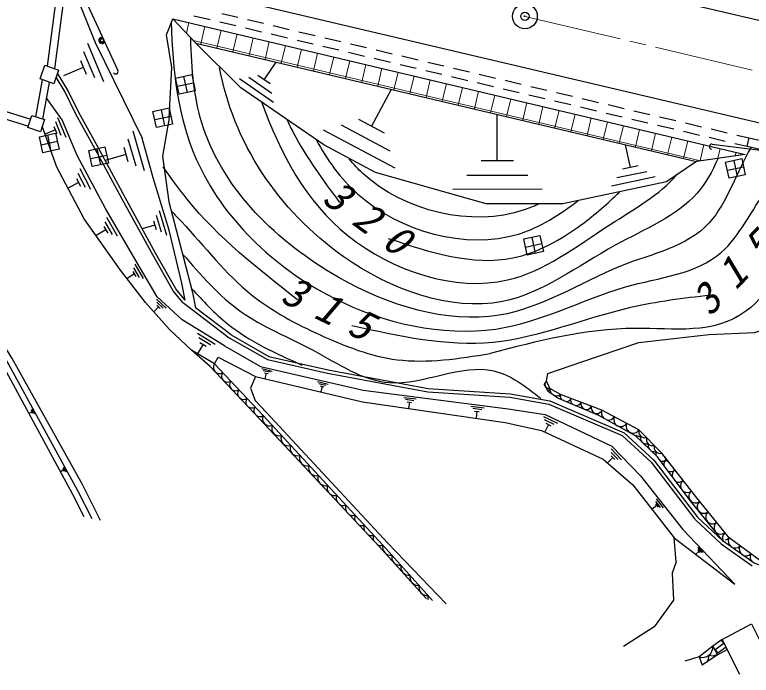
# Model space of a CAD drawing. Units: millimetres at full size, sheet at 1:1000; details may follow other scales. Extents: x 40000 to 680000, y 20000 to 380000.
# Drawn here: x 335888 to 380412, y 259197 to 299156 of the extents above; entities that cross this region are included whole.
import ezdxf

# ---------------------------------------------------------------- set-up
doc = ezdxf.new("R2010")
doc.units = ezdxf.units.MM
doc.header["$LTSCALE"] = 1000
doc.header["$PDMODE"] = 32
doc.header["$PDSIZE"] = 500
doc.linetypes.add('CHAIN', pattern=[18.5, 12, -1.5, 3.5, -1.5])
for name, color, linetype, lineweight in [('M-BGD', 7, 'Continuous', 25), ('M-BMK', 2, 'CHAIN', 13), ('M-BMK-SRVR', 3, 'Continuous', 25), ('M-STR-HTXT', 7, 'Continuous', 13), ('M-STR-STRC', 7, 'Continuous', 25)]:
    doc.layers.add(name, color=color, linetype=linetype, lineweight=lineweight)
doc.styles.add('ＭＳ ゴシック', font='')
doc.styles.get('ＭＳ ゴシック').set_extended_font_data('MS Gothic')

msp = doc.modelspace()

# ---------------------------------------------------------------- linework, layer by layer
at = {"layer": 'M-BGD'}
for p, q in [((337874, 296037), (338492, 300840)), ((338923, 300739), (338298, 295887)), ((348397, 299234), (349370, 299004)), ((345441, 298915), (346835, 297444)), ((345441, 298915), (380035, 290707)), ((346723, 299095), (347697, 298865)), ((349954, 298866), (350927, 298637)), ((348281, 298727), (349254, 298497)), ((349838, 298360), (350811, 298130)), ((351511, 298499), (352484, 298269)), ((351395, 297992), (352368, 297762)), ((353068, 298131), (354042, 297901)), ((340287, 297431), (341255, 295125)), ((346835, 297444), (349555, 294741)), ((352952, 297624), (353925, 297394)), ((354626, 297763), (355599, 297533)), ((354509, 297256), (355482, 297026)), ((356183, 297395), (357156, 297165)), ((357740, 297028), (358713, 296798)), ((340731, 295339), (340073, 296907)), ((356066, 296888), (357040, 296659)), ((359297, 296660), (360270, 296430)), ((339859, 296383), (340207, 295553)), ((350963, 295225), (351701, 296295)), ((357623, 296521), (358597, 296291)), ((359181, 296153), (360154, 295923)), ((360854, 296292), (361827, 296062)), ((340033, 295968), (338835, 295465)), ((360738, 295785), (361711, 295555)), ((362411, 295924), (363385, 295694)), ((337173, 292980), (337575, 295214)), ((346099, 295427), (346311, 294449)), ((351537, 293856), (349479, 295277)), ((350036, 295379), (351435, 294413)), ((351333, 294969), (350592, 295481)), ((362295, 295417), (363268, 295187)), ((363968, 295556), (364942, 295327)), ((337595, 292842), (337996, 295065)), ((345717, 294832), (346694, 295044)), ((363852, 295050), (364825, 294820)), ((365526, 295189), (366499, 294959)), ((367083, 294821), (368056, 294591)), ((357462, 292400), (358659, 294649)), ((365409, 294682), (366382, 294452)), ((366966, 294314), (367940, 294084)), ((368640, 294453), (369613, 294223)), ((368524, 293946), (369497, 293716)), ((370197, 294085), (371170, 293855)), ((370081, 293578), (371054, 293349)), ((371754, 293717), (372727, 293488)), ((344348, 292815), (345326, 293027)), ((344731, 293410), (344943, 292433)), ((365060, 290314), (365052, 293122)), ((371638, 293211), (372611, 292981)), ((373311, 293350), (374285, 293120)), ((374869, 292982), (375842, 292752)), ((338704, 291857), (338366, 292674)), ((338478, 292946), (338976, 291745)), ((358240, 291985), (356683, 292814)), ((373195, 292843), (374168, 292613)), ((376426, 292614), (377399, 292384)), ((338343, 292186), (337718, 291927)), ((338253, 292402), (338432, 291970)), ((343026, 292125), (343717, 289723)), ((358887, 289864), (354562, 292168)), ((355623, 292491), (358564, 290925)), ((374752, 292475), (375725, 292245)), ((376309, 292107), (377283, 291877)), ((377983, 292246), (378956, 292017)), ((337869, 291885), (338080, 290908)), ((377867, 291740), (378840, 291510)), ((379540, 291879), (380279, 291704)), ((337486, 291290), (338463, 291502)), ((343222, 289997), (342752, 291630)), ((373104, 289915), (372815, 291289)), ((379424, 291372), (380165, 291197)), ((340853, 291053), (341064, 290076)), ((342478, 291135), (342727, 290271)), ((340470, 290459), (341447, 290670)), ((342602, 290703), (341353, 290344)), ((366032, 290317), (364088, 290311)), ((380035, 290707), (377093, 290285)), ((379348, 290344), (379560, 289367)), ((373580, 290015), (372629, 289815)), ((378965, 289750), (379943, 289961)), ((340172, 288703), (339722, 289542)), ((339814, 289846), (340475, 288611)), ((363227, 289444), (366899, 289456)), ((372295, 289304), (374091, 289682)), ((339749, 289017), (339108, 288673)), ((339630, 289239), (339868, 288795)), ((374603, 289348), (371961, 288792)), ((367766, 288594), (362366, 288577)), ((344614, 287313), (345060, 285828)), ((341428, 286908), (342082, 285785)), ((344751, 285994), (344448, 287004)), ((341278, 286339), (341513, 285935)), ((341798, 285860), (341353, 286624)), ((344362, 286428), (343590, 286196)), ((344282, 286695), (344442, 286160)), ((341395, 286137), (340811, 285797)), ((367145, 285699), (367357, 284722)), ((366762, 285104), (367740, 285316)), ((343145, 284065), (343653, 283204)), ((343032, 283627), (343215, 283317)), ((343434, 283260), (343088, 283846)), ((343123, 283472), (342675, 283207)), ((344463, 281948), (345048, 281403)), ((344581, 281488), (344297, 281184)), ((344867, 281396), (344469, 281767)), ((344476, 281586), (344686, 281390)), ((346036, 281761), (346690, 281268)), ((348962, 279782), (346811, 281427)), ((348569, 279126), (346002, 280697)), ((346581, 278870), (345245, 280114)), ((346945, 279884), (348011, 279231)), ((347269, 279216), (346930, 278662)), ((347736, 279165), (347011, 279609)), ((347077, 279334), (347461, 279099)), ((347967, 278033), (346581, 278870)), ((350822, 277749), (351456, 277601)), ((351331, 277524), (350900, 277624)), ((350978, 277499), (351206, 277446)), ((351092, 277472), (351015, 277143)), ((354193, 276959), (354827, 276812)), ((368031, 277000), (367892, 276814)), ((354702, 276734), (354271, 276834)), ((354349, 276709), (354577, 276656)), ((354463, 276683), (354386, 276353)), ((359404, 276007), (360148, 275913)), ((360014, 275809), (359508, 275873)), ((359612, 275739), (359880, 275705)), ((359746, 275722), (359697, 275335)), ((336872, 275173), (336932, 275063)), ((337008, 275041), (336894, 275249)), ((336916, 275325), (337084, 275018)), ((363466, 275469), (364260, 275368)), ((364116, 275257), (363577, 275326)), ((363688, 275182), (363973, 275146)), ((363830, 275164), (363778, 274752)), ((336902, 275118), (336742, 275031)), ((367849, 274847), (368708, 274440)), ((368505, 274368), (367921, 274645)), ((368148, 274369), (367937, 273922)), ((367994, 274442), (368303, 274296)), ((372367, 272242), (371943, 272683)), ((371948, 272887), (372571, 272237)), ((372051, 272363), (371713, 272039)), ((371939, 272480), (372163, 272246)), ((338816, 271601), (338657, 271514)), ((338786, 271656), (338847, 271546)), ((338923, 271523), (338808, 271732)), ((338831, 271808), (338999, 271501)), ((374656, 269875), (375089, 269325)), ((374697, 269462), (374411, 269236)), ((374619, 269561), (374775, 269363)), ((374932, 269344), (374637, 269718)), ((377153, 268769), (378719, 267308)), ((375875, 266057), (375757, 267511)), ((375757, 267511), (379425, 264713)), ((377183, 266737), (377295, 266619)), ((377397, 266617), (377186, 266838)), ((377188, 266940), (377499, 266615)), ((377239, 266678), (377070, 266516)), ((378655, 261355), (378090, 260949)), ((378090, 260949), (378363, 260430)), ((378770, 261130), (378207, 260726)), ((378598, 261314), (378744, 261111)), ((379729, 259251), (378655, 261355)), ((378236, 260746), (378382, 260543)), ((378885, 260904), (378325, 260502)), ((378363, 260430), (378962, 260753)), ((377269, 260310), (377449, 259800)), ((378363, 260430), (377452, 259799))]:
    msp.add_line(p, q, dxfattribs=at)
for points in [[(274550, 308908), (280574, 307625), (288405, 305740), (296125, 303622), (307697, 300118), (315177, 297755), (316984, 299099), (326553, 296033), (336852, 292832)], [(274503, 308468), (280476, 307196), (288296, 305313), (296003, 303199), (307567, 299698), (315259, 297267), (317065, 298611), (326421, 295614), (336715, 292414)], [(339150, 300798), (339664, 300192), (340741, 297484), (343585, 291691)], [(345217, 292914), (345387, 295961), (345054, 297933), (345441, 298915)], [(346835, 297444), (377093, 290285), (375279, 289040), (369016, 287722), (364386, 287708), (357687, 289618), (354570, 291278), (349555, 294741)], [(346036, 281761), (345467, 282460), (344232, 284635), (342379, 288003), (340727, 291063), (339582, 293146), (338914, 294503), (338386, 295378)], [(346191, 281887), (345633, 282573), (344407, 284732), (342554, 288098), (340902, 291159), (339760, 293238), (339089, 294599), (338473, 295622)], [(346002, 280697), (344496, 282100), (343291, 284142), (341369, 287441), (339655, 290641), (338764, 292791), (337821, 294093)], [(345217, 292914), (344828, 290599), (345197, 287828), (346099, 284446), (346626, 282345), (346811, 281427)], [(345245, 280114), (343784, 281750), (342290, 283703), (340080, 286808), (338429, 289932), (337549, 292414)], [(346191, 281887), (345983, 282921), (345217, 286131), (344266, 289293), (343585, 291691)], [(378048, 291330), (382901, 290731), (401491, 286398), (406427, 285330), (425003, 280969), (441391, 277117)], [(384113, 265465), (381912, 265646), (381056, 266062), (379069, 267503), (377038, 270024), (375013, 272632), (373622, 274042), (371382, 275228), (368882, 276189), (368241, 276546), (368031, 277000), (368119, 277460), (370176, 278160), (373616, 279325), (377853, 279812), (380615, 279942), (382989, 280653), (385270, 282656), (387704, 284253)], [(333672, 280950), (335526, 277976), (339685, 270377), (340549, 268683)], [(341072, 268557), (340014, 270690), (335727, 278367), (333857, 281376)], [(346690, 281268), (348851, 279615), (351175, 278292), (354796, 277471), (360857, 276347), (365816, 276026), (368179, 275607), (372616, 273702), (374365, 272079), (377004, 268634)], [(333455, 280599), (335250, 277794), (339388, 270149), (340058, 268801)], [(348962, 279782), (351248, 278481), (354836, 277667), (360882, 276546), (365840, 276225), (368237, 275800), (372727, 273873), (374514, 272214), (377153, 268769)], [(360777, 263814), (357912, 266979), (350687, 274706), (347695, 277873), (346581, 278870)], [(348569, 279126), (350751, 277874), (356942, 276436), (365706, 275321), (367946, 274977), (371979, 273066), (373713, 271259), (376269, 268014), (379425, 264713)], [(347967, 278033), (348189, 278439), (350433, 277278), (356914, 275748), (365540, 274486), (367728, 274013), (371450, 272261), (373247, 270719), (375757, 267511)], [(361152, 263723), (358141, 267074), (350899, 274904), (347967, 278033)], [(350433, 277278), (350140, 276574), (350420, 275828), (351096, 275117), (358451, 267182), (361962, 263528)], [(384110, 265267), (381903, 265497), (380577, 265980), (378719, 267308), (376722, 269779), (374739, 272404), (373407, 273686), (371205, 274911), (368711, 275959), (368136, 276372), (367892, 276814)], [(377016, 268622), (378592, 267153), (380461, 265817)], [(375875, 266057), (375623, 265367), (375707, 263741), (374532, 262132), (372697, 260944)], [(378655, 261355), (380422, 262304), (381937, 259280)], [(378090, 260949), (377269, 260310), (376386, 260056)]]:
    msp.add_lwpolyline(points, dxfattribs=at)
for points in [[(338244, 294977), (337416, 295270), (337709, 296096), (338536, 295802)], [(345822, 294343), (345611, 295321), (346588, 295533), (346800, 294555)], [(344454, 292327), (344242, 293304), (345220, 293516), (345431, 292538)], [(337440, 292082), (336687, 292328), (336926, 293060), (337679, 292815)], [(337592, 290802), (337380, 291779), (338357, 291991), (338569, 291014)], [(380279, 291704), (381412, 291449), (381294, 290924), (380161, 291179)], [(340576, 289970), (340364, 290947), (341341, 291159), (341553, 290182)], [(379071, 289261), (378860, 290238), (379837, 290450), (380049, 289473)], [(366868, 284616), (366657, 285593), (367634, 285805), (367846, 284828)]]:
    msp.add_lwpolyline(points, close=True, dxfattribs=at)
for centre, radius, start, end in [((348258, 277816), 363, 143.3516, 302.9247), ((348747, 277295), 363, 143.3516, 302.9247), ((349236, 276773), 363, 143.3516, 302.9247), ((368195, 276800), 258, 157.1733, 206.8521), ((368195, 276800), 258, 210.9335, 280.3589), ((368405, 276346), 258, 129.2545, 168.407), ((368636, 276501), 397, 173.5284, 230.2681), ((349724, 276252), 363, 143.3516, 218.1154), ((368636, 276501), 397, 238.3694, 308.1586), ((368575, 276324), 335, 310.5784, 336.2003), ((369200, 276084), 335, 161.7542, 222.3258), ((349724, 276252), 363, 228.6526, 302.9247), ((350213, 275730), 363, 143.3516, 214.2533), ((369200, 276084), 335, 272.0805, 336.2003), ((369825, 275843), 335, 161.7542, 232.9122), ((369825, 275843), 335, 261.4941, 336.2003), ((370450, 275603), 335, 161.7542, 336.2003), ((350213, 275730), 363, 232.5147, 302.9247), ((350702, 275209), 363, 143.3516, 211.5882), ((371076, 275363), 335, 161.7542, 325.2087), ((371772, 275061), 424, 156.7918, 224.3752), ((350702, 275209), 363, 235.1798, 302.9247), ((351319, 274733), 453, 157.8874, 287.6395), ((371772, 275061), 424, 257.4622, 327.4246), ((372519, 274665), 424, 156.7918, 240.5788), ((351876, 274131), 453, 157.8874, 287.6395), ((372519, 274665), 424, 241.2586, 327.4246), ((373265, 274270), 424, 156.7918, 327.4246), ((373991, 273942), 382, 164.7899, 284.4145), ((352433, 273529), 453, 157.8874, 287.6395), ((373624, 274044), 382, 238.7369, 284.4145), ((374087, 273573), 382, 164.7899, 284.4145), ((374454, 273472), 382, 164.7899, 284.4145), ((352990, 272926), 453, 157.8874, 287.6395), ((374551, 273103), 382, 164.7899, 213.928), ((374918, 273002), 382, 164.7899, 284.4145), ((353547, 272324), 453, 157.8874, 287.6395), ((374551, 273103), 382, 238.2519, 284.4145), ((375015, 272633), 382, 164.7899, 204.9452), ((375013, 272549), 405, 257.8989, 307.8324), ((375521, 271919), 405, 129.8761, 182.0499), ((375577, 272483), 405, 188.8414, 246.8184), ((354104, 271722), 453, 157.8874, 287.6395), ((375521, 271919), 405, 252.0864, 307.8324), ((376029, 271289), 405, 129.8761, 188.8671), ((376084, 271853), 405, 193.3998, 242.26), ((354661, 271119), 453, 157.8874, 222.8712), ((354661, 271119), 453, 223.2739, 287.6395), ((376029, 271289), 405, 245.2693, 307.8324), ((376536, 270658), 405, 129.8761, 197.7367), ((376592, 271223), 405, 198.953, 236.7067), ((355218, 270517), 453, 157.8874, 215.0552), ((376536, 270658), 405, 236.3997, 307.8324), ((377044, 270028), 405, 129.8761, 307.8324), ((377100, 270593), 405, 206.9319, 228.7278), ((355218, 270517), 453, 231.0899, 287.6395), ((355775, 269915), 453, 157.8874, 211.7268), ((355775, 269915), 453, 234.4183, 287.6395), ((356332, 269312), 453, 157.8874, 209.1662), ((377551, 269398), 405, 129.8761, 307.8324), ((356332, 269312), 453, 236.9789, 287.6395), ((378059, 268768), 405, 129.8761, 218.9263), ((356889, 268710), 453, 157.8874, 207.0021), ((378059, 268768), 405, 218.9485, 307.8324), ((356889, 268710), 453, 239.143, 287.6395), ((357446, 268108), 453, 157.8874, 205.0907), ((378567, 268138), 405, 129.8761, 214.5707), ((357446, 268108), 453, 241.0545, 287.6395), ((358003, 267505), 453, 157.8874, 203.3582), ((378567, 268138), 405, 223.3041, 307.8324), ((379074, 267508), 405, 129.8761, 209.3933), ((378772, 267792), 414, 282.6579, 315.7868), ((379435, 267311), 414, 152.3108, 315.7868), ((358003, 267505), 453, 242.7869, 287.6395), ((358624, 266958), 497, 166.5506, 277.3472), ((380097, 266831), 414, 152.3108, 234.2968), ((359171, 266349), 497, 166.5506, 277.3472), ((380097, 266831), 414, 234.5996, 315.7868), ((380760, 266350), 414, 152.3108, 224.9188), ((359718, 265741), 497, 166.5506, 277.3472), ((360265, 265132), 497, 166.5506, 277.3472), ((360812, 264523), 497, 166.5506, 277.3472), ((361359, 263915), 497, 166.5506, 194.6495), ((377464, 260907), 628, 251.9288, 3.862), ((377223, 260369), 628, 322.2027, 3.862), ((378044, 261008), 628, 251.9288, 298.9038)]:
    msp.add_arc(centre, radius, start, end, dxfattribs=at)
for points, knots in [([(345352, 298702), (345428, 295795), (345741, 292969), (346859, 290422), (348411, 286886), (351512, 283885), (355149, 282027), (358234, 280451), (361705, 279698), (364979, 280143), (367670, 280573), (370112, 281865), (372802, 282695), (374870, 283264), (377098, 283453), (378609, 284790), (379720, 285773), (380443, 287377), (381355, 288569)], [0, 0, 0, 0, 1, 1, 1, 2, 2, 2, 3, 3, 3, 4, 4, 4, 5, 5, 5, 6, 6, 6, 6]), ([(380385, 291095), (379550, 289726), (378971, 287786), (377870, 286573), (376538, 285106), (374442, 284701), (372498, 283952), (369999, 282879), (367720, 281421), (365175, 280972), (361958, 280476), (358512, 281533), (355445, 283282), (351720, 285406), (348553, 288550), (347303, 292297), (346729, 294017), (346559, 295865), (346536, 297759)], [0, 0, 0, 0, 1, 1, 1, 2, 2, 2, 3, 3, 3, 4, 4, 4, 5, 5, 5, 6, 6, 6, 6]), ([(378385, 290444), (378058, 289668), (377659, 288956), (377132, 288358), (375904, 286965), (373979, 286192), (372194, 285210), (369870, 283931), (367784, 282299), (365371, 281801), (362182, 281213), (358636, 282496), (355742, 284536), (351799, 287316), (349069, 291499), (348272, 295973)], [0, 0, 0, 0, 1, 1, 1, 2, 2, 2, 3, 3, 3, 4, 4, 4, 5, 5, 5, 5]), ([(350808, 293877), (351962, 290743), (353456, 287862), (356039, 285790), (358700, 283656), (362516, 282381), (365681, 283109), (367914, 283622), (369823, 285133), (371891, 286467), (373346, 287406), (374880, 288258), (375914, 289483)], [0, 0, 0, 0, 1, 1, 1, 2, 2, 2, 3, 3, 3, 4, 4, 4, 4]), ([(352339, 292820), (352466, 292540), (352601, 292263), (352743, 291990), (353516, 290511), (354523, 289153), (355530, 287795)], [0, 0, 0, 0, 1, 1, 1, 2, 2, 2, 2]), ([(354111, 291605), (354779, 290373), (355576, 289238), (356633, 288299), (359158, 286053), (363162, 284920), (366339, 285889), (367659, 286292), (368836, 287057), (369954, 287916)], [0, 0, 0, 0, 1, 1, 1, 2, 2, 2, 3, 3, 3, 3]), ([(367558, 287701), (367274, 287566), (366983, 287446), (366683, 287345), (363533, 286281), (359388, 287258), (356930, 289553), (356635, 289828), (356365, 290122), (356114, 290431)], [0, 0, 0, 0, 1, 1, 1, 2, 2, 2, 3, 3, 3, 3]), ([(352986, 281905), (350592, 283783), (348198, 285660), (346312, 287996), (345804, 288624), (345333, 289287), (344862, 289949)], [0, 0, 0, 0, 1, 1, 1, 2, 2, 2, 2]), ([(358458, 285629), (361012, 284789), (363566, 283949), (365997, 284445), (367468, 284745), (368893, 285535), (370151, 286461), (370972, 287066), (371723, 287729), (372439, 288430)], [0, 0, 0, 0, 1, 1, 1, 2, 2, 2, 3, 3, 3, 3]), ([(345341, 287289), (345550, 287074), (345758, 286859), (345964, 286640), (347371, 285144), (348637, 283471), (350223, 282198), (351457, 281207), (352885, 280457), (354360, 279784), (355864, 279097), (357416, 278490), (359008, 278287), (360846, 278054), (362737, 278359), (364629, 278665)], [0, 0, 0, 0, 1, 1, 1, 2, 2, 2, 3, 3, 3, 4, 4, 4, 5, 5, 5, 5]), ([(346037, 284680), (347142, 283405), (348248, 282130), (349576, 281192), (350893, 280261), (352429, 279663), (353921, 278860), (355432, 278047), (356899, 277024), (358518, 276905), (360584, 276753), (362896, 278072), (364852, 277611), (365860, 277373), (366774, 276663), (367687, 275952)], [0, 0, 0, 0, 1, 1, 1, 2, 2, 2, 3, 3, 3, 4, 4, 4, 5, 5, 5, 5]), ([(387540, 284325), (387175, 284070), (386798, 283849), (386405, 283836), (385802, 283816), (385161, 284288), (384573, 284424), (382887, 284800), (381655, 282395), (380085, 281222), (378161, 279783), (375728, 280192), (373409, 280180), (370351, 280164), (367490, 279414), (364629, 278665)], [0, 0, 0, 0, 1, 1, 1, 2, 2, 2, 3, 3, 3, 4, 4, 4, 5, 5, 5, 5]), ([(346560, 282610), (347262, 281848), (347963, 281086), (348758, 280450), (350083, 279389), (351666, 278676), (353250, 277962)], [0, 0, 0, 0, 1, 1, 1, 2, 2, 2, 2]), ([(377934, 282189), (376316, 281997), (374699, 281805), (373105, 281437), (370307, 280793), (367582, 279608), (364788, 279336), (361996, 279064), (359135, 279702), (356274, 280340)], [0, 0, 0, 0, 1, 1, 1, 2, 2, 2, 3, 3, 3, 3])]:
    msp.add_open_spline(points, degree=3, knots=knots, dxfattribs=at)
at = {"layer": 'M-BMK'}
for p, q in [((372486, 297698), (366647, 299079)), ((374043, 297330), (373070, 297560)), ((380466, 295811), (374627, 297192))]:
    msp.add_line(p, q, dxfattribs=at)
at = {"layer": 'M-BMK-SRVR'}
msp.add_circle((366729, 299060), 750, dxfattribs=at)
msp.add_point((366729, 299060), dxfattribs=at)
at = {"layer": 'M-STR-HTXT'}
for p, q in [((346414, 298685), (346262, 298048)), ((347387, 298454), (347130, 297374)), ((348360, 298223), (348103, 297143)), ((349332, 297992), (349077, 296913)), ((346696, 297590), (377335, 290320)), ((350305, 297761), (350050, 296683)), ((351278, 297530), (351023, 296453)), ((352251, 297299), (351996, 296223)), ((353224, 297069), (352969, 295992)), ((354197, 296838), (353942, 295762)), ((355170, 296607), (354915, 295532)), ((356143, 296376), (355889, 295302)), ((357116, 296145), (356862, 295071)), ((358089, 295914), (357835, 294841)), ((359062, 295683), (358808, 294611)), ((360035, 295453), (359781, 294381)), ((361008, 295222), (360754, 294151)), ((361981, 294991), (361727, 293920)), ((362954, 294760), (362700, 293690)), ((363927, 294529), (363674, 293460)), ((364900, 294298), (364647, 293230)), ((365873, 294067), (365620, 293000)), ((366846, 293837), (366593, 292769)), ((367819, 293606), (367566, 292539)), ((368792, 293375), (368539, 292309)), ((369765, 293144), (369512, 292079)), ((370738, 292913), (370486, 291848)), ((371711, 292682), (371459, 291618)), ((372684, 292451), (372432, 291388)), ((373657, 292221), (373405, 291158)), ((374630, 291990), (374378, 290928)), ((375603, 291759), (375351, 290697)), ((376576, 291528), (376324, 290467)), ((377549, 291297), (377317, 290318)), ((378522, 291066), (378381, 290470)), ((379495, 290835), (379445, 290623))]:
    msp.add_line(p, q, dxfattribs=at)
at = {"layer": 'M-STR-STRC'}
for p, q in [((557642, 256990), (326510, 311655)), ((340001, 300369), (342121, 295787))]:
    msp.add_line(p, q, dxfattribs=at)
for points in [[(270381, 315772), (280770, 314697), (292758, 312850), (301483, 311181), (317195, 307668), (332871, 303979), (340461, 302162), (381697, 292433), (408576, 286054), (442000, 278170)], [(378048, 291330), (382901, 290731), (401491, 286398), (406427, 285330), (425003, 280969), (441391, 277117)]]:
    msp.add_lwpolyline(points, dxfattribs=at)
msp.add_circle((341158, 297599), 100, dxfattribs=at)
for centre, radius, start, end in [((341158, 297599), 188, 77.9531, 331.6929), ((341158, 297599), 150, 66.2326, 343.4133), ((341158, 297599), 112, 24.823, 24.8229), ((341985, 295724), 150, 204.823, 24.823), ((378030, 291181), 150, 82.9594, 262.9594)]:
    msp.add_arc(centre, radius, start, end, dxfattribs=at)

# ---------------------------------------------------------------- texts
at = {"layer": 'M-BGD', "char_height": 1833, "attachment_point": 7, "style": 'ＭＳ ゴシック'}
for s, insert, rotation in [('\\T1.79;\\Q15;320', (354357, 287851), 323.645), ('\\T1.79;\\Q15;315', (377923, 280820), 45.745), ('\\T1.79;\\Q15;315', (351840, 281797), 334.545)]:
    msp.add_mtext(s, dxfattribs=dict(at, insert=insert, rotation=rotation))

doc.saveas('drawing.dxf')
